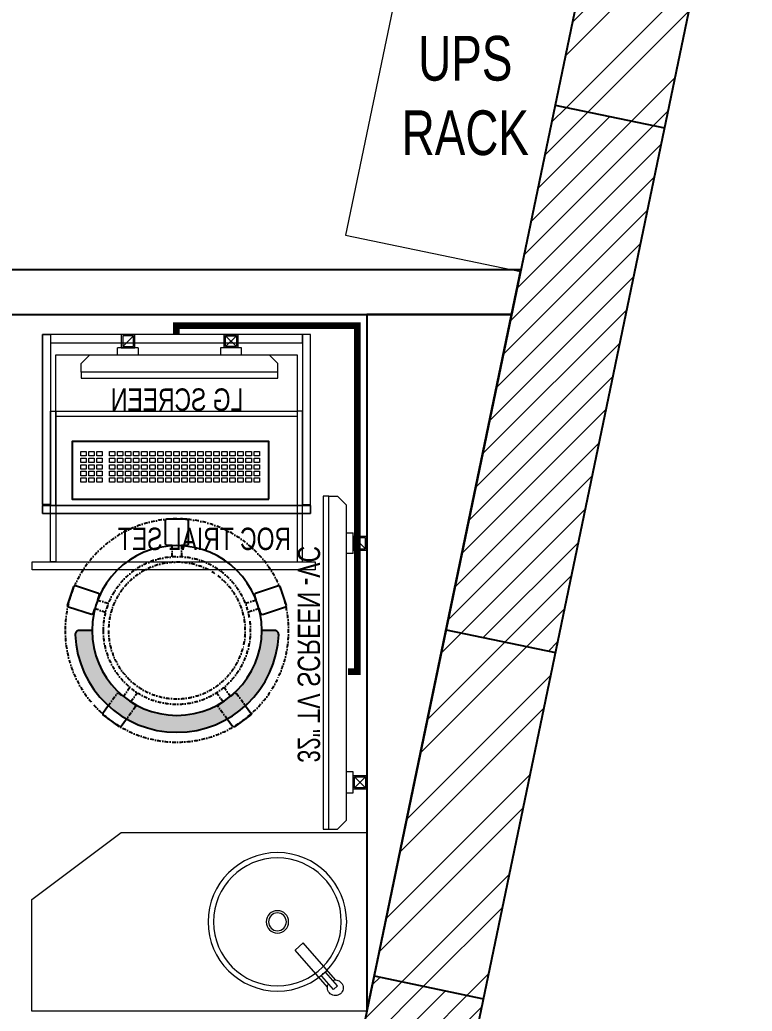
# Model space of a CAD drawing. Header units: feet. Extents: x 3164909 to 3172211, y -5464209 to -5452594.
# Drawn here: x 3170572 to 3172211, y -5456055 to -5453835 of the extents above; entities that cross this region are included whole.
import ezdxf

# ---------------------------------------------------------------- set-up
doc = ezdxf.new("R2010")
doc.units = ezdxf.units.FT
doc.header["$LTSCALE"] = 33
doc.header["$MEASUREMENT"] = 0
for name, pattern in [('ACAD_ISO03W100', [30, 12, -18]), ('DASHDOT2', [0.5, 0.25, -0.125, 0, -0.125]), ('HIDDEN', [9.524999999999995, 6.349999999999997, -3.174999999999998])]:
    doc.linetypes.add(name, pattern=pattern)
doc.layers.add('A-WALL', color=1, linetype='Continuous')
for name, color, linetype, lineweight in [('Floor-Unit', 1, 'Continuous', 13), ('HATCH', 9, 'Continuous', 9), ('LENS-DIM', 252, 'Continuous', 5), ('LENS-FURNITURE', 13, 'Continuous', 9), ('LENS-PARTITION', 21, 'Continuous', 25), ('LENS-TEXT', 31, 'Continuous', 5), ('LENS_PARTITION', 21, 'Continuous', 25), ('LK-EQPMT', 3, 'Continuous', 18), ('LK-FF&E WALL', 1, 'Continuous', 9), ('LK-FURNITURE', 13, 'Continuous', 9), ('LN-ELEVATION-1', 81, 'Continuous', 25), ('LN-ELEVATION-2', 103, 'Continuous', 20), ('LN-ELEVATION-3', 125, 'Continuous', 18), ('LN-HATCH', 251, 'Continuous', 0), ('TV', 92, 'Continuous', 18)]:
    doc.layers.add(name, color=color, linetype=linetype, lineweight=lineweight)
doc.styles.add('LK TXT', font='GILC____.TTF', dxfattribs={"height": 100})
doc.styles.get("Standard").update_dxf_attribs({"font": 'GILC____.TTF'})

# ---------------------------------------------------------------- blocks, each defined once
blk = doc.blocks.new('rtf')
at = {"color": 0, "linetype": 'ByBlock', "lineweight": -2}
for p, q in [((16412.5253540573, -172798.8148984113), (16452.40026456733, -172798.8148984113)), ((16412.5253540573, -172810.8148984113), (16412.5253540573, -172798.8148984113)), ((16425.26329468148, -172793.1007600746), (16535.26329468148, -172793.1007600746)), ((16535.26329468148, -172793.1007600746), (16535.26329468148, -172817.1007600746)), ((16412.5253540573, -172810.8148984113), (16452.40026456733, -172810.8148984113)), ((16425.26329468148, -172817.1007600746), (16535.26329468148, -172817.1007600746))]:
    blk.add_line(p, q, dxfattribs=at)
for centre, radius, start, end in [((16412.5253540573, -172805.1007600746), 17.5, 21.05058810897431, 340.9421780194656), ((16444.53660690578, -172804.8148984114), 9.891264419597851, 322.656233941354, 37.34376605891414)]:
    blk.add_arc(centre, radius, start, end, dxfattribs=at)
blk = doc.blocks.new('dsg')
at = {"color": 0, "linetype": 'ByBlock', "lineweight": -2}
for radius in [155, 143, 25, 20]:
    blk.add_circle((11491.5035008227, -171102.5847399924), radius, dxfattribs=at)
blk.add_blockref('rtf', (-5117.472106590168, 1702.9323767405), dxfattribs=at)
blk = doc.blocks.new('A$C94e56fbd')
at = {"layer": 'LN-HATCH'}
h = blk.add_hatch(dxfattribs=at)
h.set_pattern_fill('ANSI32', color=256, scale=333, angle=180)
h.set_pattern_definition([(225, (-5864106.861612385, 5280898.621243945), (88.29995930067012, -88.29995930067015), []), (225, (-5864165.72825182, 5280898.621243945), (88.29995930067012, -88.29995930067015), [])])
h.paths.add_polyline_path([(1932.910066001117, -3953.642718424089), (1695.147735203616, -3953.642718424089), (1667.365029729903, -4501.9170788927), (1917.402530389838, -4501.9170788927)])
h.paths.add_polyline_path([(1648.548515944742, 5280.990104308352), (54.0875782975927, 5358.979305244982), (21.1133840167895, 5110.293281789869), (1604.618725378066, 5032.839947353117)])
h.paths.add_polyline_path([(-168.060313292779, 5357.302010879852), (-2895.338933511638, 5718.921911475248), (-2895.338933511638, 5466.733851290308), (-200.9211268043145, 5109.471086789854)])
h.paths.add_polyline_path([(-3035.338933511637, 5326.733851290308), (-3245.338933511637, 5326.733851290308), (-4256.490992316044, 933.0323437331244), (-4046.490992316044, 933.0323437331244)])
h.paths.add_polyline_path([(-4056.490992316045, 653.0323437331244), (-4256.490992316044, 653.0323437331244), (-4256.490992316044, -1250.967656266875), (-4056.490992316045, -1250.967656266875)])
h.paths.add_polyline_path([(-4006.490992316044, -3681.967656266876), (-4256.490992316044, -3681.967656266876), (-4256.490992316044, -4900.967656266876), (-4006.490992316044, -4900.967656266876)])
h.paths.add_polyline_path([(2592.491940575652, 4320.080439293756), (2837.264249837958, 4269.222631447017), (2958.763987617567, 4853.985771064646), (2703.424647196196, 4853.985771064646)])
h.paths.add_polyline_path([(2187.985870290548, 1144.326474086381), (1943.213561031036, 1195.18428193219), (1832.280854410492, 661.2789501631632), (2129.050756872632, 661.2789501631632), (2145.237892537378, 938.5857692882419)])
h.paths.add_polyline_path([(2187.331038700417, 2370.09136638511), (2432.103347958997, 2319.23355853837), (2593.146772167646, 3094.315546994098), (2348.374462908134, 3145.173354841769)])
h.paths.add_polyline_path([(2021.845327696763, -1175.290358578786), (1772.270163201727, -1160.721993261017), (1752.187625519931, -1504.762147115543), (2002.613184196874, -1504.762147115543)])
h.paths.add_polyline_path([(1842.198316729627, 37.23879630770535), (2091.773481220938, 22.670430989936), (2112.706413086504, 381.2789501631633), (1862.280854410492, 381.2789501631633)])
h.paths.add_polyline_path([(1950.383739001118, -3335.854881013744), (1705.557269653305, -3328.930145031772), (1695.147735203616, -3673.64271842409), (1940.829659337178, -3673.64271842409)])
h.paths.add_polyline_path([(-4256.490992315113, -1866.467656266875), (-4046.490992316044, -1866.467656266875), (-4046.490992316044, -1530.967656266875), (-4256.490992316044, -1530.967656266875)])
h.paths.add_polyline_path([(-4046.490992315113, -3066.467656266876), (-4256.490992316044, -3066.467656266876), (-4256.490992316044, -3401.967656266876), (-4046.490992316044, -3401.967656266876)])
h = blk.add_hatch(dxfattribs=at)
h.set_pattern_fill('ANSI31', color=256, scale=333, angle=180)
h.set_pattern_definition([(225, (-5864106.861612385, 5280898.621243945), (29.43331976689004, -29.43331976689005), [])])
h.paths.add_polyline_path([(2837.264249837026, 4269.222631447017), (2592.491940575652, 4320.080439293756), (2348.374462908134, 3145.173354841769), (2593.146772168577, 3094.315546994098)])
h.paths.add_polyline_path([(2432.103347959928, 2319.23355853837), (2187.331038698554, 2370.091366386041), (1943.213561030105, 1195.184281933121), (2187.985870291479, 1144.32647408545)])
h.paths.add_polyline_path([(2091.77348122187, 22.670430989936), (1842.198316728696, 37.23879630770535), (1772.270163201727, -1160.721993261017), (2021.845327695832, -1175.290358578786)])
h.paths.add_polyline_path([(1984.311285001226, -2136.334592889063), (1741.778091071173, -2129.474720508792), (1705.557269652374, -3328.930145031772), (1950.383739001118, -3335.854881012812)])
h.paths.add_polyline_path([(-4046.490992316044, -1866.467656266875), (-4256.490992316044, -1866.467656266875), (-4256.490992316044, -3066.467656266876), (-4046.490992316044, -3066.467656266876)])
at = {"layer": 'A-WALL'}
for p, q in [((3033.411069790833, 5213.252901451662), (2145.237892537378, 938.5857692882419)), ((2703.424647196196, 4853.985771064646), (1832.280854410492, 661.2789501631632)), ((2592.491940576583, 4320.080439293756), (2837.264249837026, 4269.222631447017)), ((2348.374462908134, 3145.173354841769), (2593.146772168577, 3094.315546994098)), ((2187.331038698554, 2370.091366386041), (2432.103347959928, 2319.23355853837))]:
    blk.add_line(p, q, dxfattribs=at)
blk = doc.blocks.new('TRIAL SET ROC')
at = {"layer": 'LENS-DIM', "ltscale": 0.5}
for points in [[(-400.3652351796627, -364.3162249757442), (-430.3652351796626, -364.3162249757442)], [(169.6347648203373, -364.3162249757442), (139.6347648203373, -364.3162249757442)]]:
    blk.add_lwpolyline(points, dxfattribs=at)
at = {"layer": 'LENS-FURNITURE'}
blk.add_lwpolyline([(-430.3652351796626, 18), (169.6347648203373, 18), (169.6347648203373, -382.3162249757443), (-430.3652351796626, -382.3162249757443)], close=True, dxfattribs=at)
at = {"layer": 'LENS-FURNITURE', "color": 146}
for points in [[(-412.3652351796627, -153.6065521437457), (-400.3652351796627, -153.6065521437457), (-400.3652351796628, -490.6065521437458), (-412.3652351796627, -490.6065521437458)], [(139.6347648203373, -153.6065521437458), (-400.3652351796627, -153.6065521437457), (-400.3652351796627, -165.6065521437457), (139.6347648203373, -165.6065521437458)], [(151.6347648203373, -153.6065521437458), (139.6347648203373, -153.6065521437458), (139.6347648203372, -490.6065521437458), (151.6347648203373, -490.6065521437458)], [(192.1347648203373, -490.6065521437458), (-440.8652351796627, -490.6065521437458), (-440.8652351796627, -508.6065521437458), (192.1347648203373, -508.6065521437458)]]:
    blk.add_lwpolyline(points, close=True, dxfattribs=at)
at = {"layer": 'LN-ELEVATION-2'}
for points in [[(-430.3652351796626, 18), (-412.3652351796627, 18), (-412.3652351796627, -362.3162249757442), (-430.3652351796626, -362.3162249757442)], [(-412.3652351796627, 18), (151.6347648203373, 18), (151.6347648203373, 0), (-412.3652351796627, 0)], [(169.6347648203373, 18), (151.6347648203373, 18), (151.6347648203373, -362.3162249757442), (169.6347648203373, -362.3162249757442)], [(169.6347648203373, -364.3162249757442), (-430.3652351796626, -364.3162249757442), (-430.3652351796626, -382.3162249757443), (169.6347648203373, -382.3162249757443)], [(169.6347648203373, -382.3162249757443), (-430.3652351796626, -382.3162249757443), (-430.3652351796626, -364.3162249757442), (169.6347648203373, -364.3162249757442)]]:
    blk.add_lwpolyline(points, close=True, dxfattribs=at)
at = {"layer": 'LN-ELEVATION-2', "linetype": 'HIDDEN', "ltscale": 100}
blk.add_lwpolyline([(-400.3652351796627, -364.3162249757442), (139.6347648203373, -364.3162249757442), (139.6347648203373, -27.35909500904381), (-400.3652351796627, -27.35909500904381)], close=True, dxfattribs=at)
at = {"insert": (-386.8645105547048, -414.1468168679739), "char_height": 50, "attachment_point": 1}
blk.add_mtext_dynamic_manual_height_columns('ROC TRIAL SET', width=625.228464345434, gutter_width=500, heights=[0], dxfattribs=at)
blk = doc.blocks.new('*U22')
at = {"layer": 'LK-EQPMT', "ltscale": 12}
blk.add_lwpolyline([(5.986879315214991, 4.914598100478997), (-5.986879315214991, 4.914598100478997), (-5.986879315214991, -4.914598100478997), (5.986879315214991, -4.914598100478997)], close=True, dxfattribs=at)
blk = doc.blocks.new('*U23')
at = {"color": 0, "linetype": 'ByBlock', "lineweight": -2}
for p in [(0, 0), (17.96063794564497, 0), (35.92127589128995, 0), (53.88191383693492, 0), (71.8425517825799, 0), (89.80318972822487, 0), (107.7638276738698, 0), (125.7244656195148, 0), (143.6851035651598, 0), (161.6457415108048, 0), (179.6063794564497, 0), (197.5670174020947, 0), (215.5276553477397, 0), (233.4882932933847, 0), (251.4489312390296, 0), (269.4095691846746, 0), (287.3702071303196, 0), (305.3308450759646, 0), (323.2914830216096, 0), (-9e-16, -14.74379430143699), (17.96063794564497, -14.74379430143699), (35.92127589128995, -14.74379430143699), (53.88191383693492, -14.74379430143699), (71.8425517825799, -14.74379430143699), (89.80318972822487, -14.74379430143699), (107.7638276738698, -14.74379430143699), (125.7244656195148, -14.74379430143699), (143.6851035651598, -14.74379430143699), (161.6457415108048, -14.74379430143699), (179.6063794564497, -14.74379430143699), (197.5670174020947, -14.74379430143699), (215.5276553477397, -14.74379430143699), (233.4882932933847, -14.74379430143699), (251.4489312390296, -14.74379430143699), (269.4095691846746, -14.74379430143699), (287.3702071303196, -14.74379430143699), (305.3308450759646, -14.74379430143699), (323.2914830216096, -14.74379430143699), (-1.8e-15, -29.48758860287398), (-2.7e-15, -44.23138290431096), (17.96063794564497, -29.48758860287398), (17.96063794564497, -44.23138290431096), (35.92127589128995, -29.48758860287398), (35.92127589128995, -44.23138290431096), (53.88191383693492, -29.48758860287398), (53.88191383693492, -44.23138290431096), (71.8425517825799, -29.48758860287398), (71.8425517825799, -44.23138290431096), (89.80318972822487, -29.48758860287398), (89.80318972822487, -44.23138290431096), (107.7638276738698, -29.48758860287398), (107.7638276738698, -44.23138290431096), (125.7244656195148, -29.48758860287398), (125.7244656195148, -44.23138290431096), (143.6851035651598, -29.48758860287398), (143.6851035651598, -44.23138290431096), (161.6457415108048, -29.48758860287398), (161.6457415108048, -44.23138290431096), (179.6063794564497, -29.48758860287398), (179.6063794564497, -44.23138290431096), (197.5670174020947, -29.48758860287398), (197.5670174020947, -44.23138290431096), (215.5276553477397, -29.48758860287398), (215.5276553477397, -44.23138290431096), (233.4882932933847, -29.48758860287398), (233.4882932933847, -44.23138290431096), (251.4489312390296, -29.48758860287398), (251.4489312390296, -44.23138290431096), (269.4095691846746, -29.48758860287398), (269.4095691846746, -44.23138290431096), (287.3702071303196, -29.48758860287398), (287.3702071303196, -44.23138290431096), (305.3308450759646, -29.48758860287398), (305.3308450759646, -44.23138290431096), (323.2914830216096, -29.48758860287398), (323.2914830216096, -44.23138290431096), (-3.6e-15, -58.97517720574795), (17.96063794564497, -58.97517720574795), (35.92127589128994, -58.97517720574795), (53.88191383693492, -58.97517720574795), (71.8425517825799, -58.97517720574795), (89.80318972822487, -58.97517720574795), (107.7638276738698, -58.97517720574795), (125.7244656195148, -58.97517720574795), (143.6851035651598, -58.97517720574795), (161.6457415108048, -58.97517720574795), (179.6063794564497, -58.97517720574795), (197.5670174020947, -58.97517720574795), (215.5276553477397, -58.97517720574795), (233.4882932933847, -58.97517720574795), (251.4489312390296, -58.97517720574795), (269.4095691846746, -58.97517720574795), (287.3702071303196, -58.97517720574795), (305.3308450759646, -58.97517720574795), (323.2914830216096, -58.97517720574795)]:
    blk.add_blockref('*U22', p, dxfattribs=at)
blk = doc.blocks.new('*U20')
at = {"layer": 'LK-EQPMT', "ltscale": 12}
blk.add_lwpolyline([(5.986879315214991, 4.914598100478997), (-5.986879315214991, 4.914598100478997), (-5.986879315214991, -4.914598100478997), (5.986879315214991, -4.914598100478997)], close=True, dxfattribs=at)
blk = doc.blocks.new('*U21')
at = {"color": 0, "linetype": 'ByBlock', "lineweight": -2}
for p in [(0, 0), (17.96063794564497, 0), (35.92127589128995, 0), (-9e-16, -14.74379430143699), (17.96063794564497, -14.74379430143699), (35.92127589128995, -14.74379430143699), (-1.8e-15, -29.48758860287398), (-2.7e-15, -44.23138290431096), (17.96063794564497, -29.48758860287398), (17.96063794564497, -44.23138290431096), (35.92127589128995, -29.48758860287398), (35.92127589128995, -44.23138290431096), (-3.6e-15, -58.97517720574795), (17.96063794564497, -58.97517720574795), (35.92127589128994, -58.97517720574795)]:
    blk.add_blockref('*U20', p, dxfattribs=at)
blk = doc.blocks.new('*U14')
at = {"ltscale": 12}
blk.add_lwpolyline([(8.040144996717572, 2.91038e-11), (8.040144996717572, 129.0940371821052), (448.0401449967176, 129.0940371821052), (448.0401449967176, 2.91038e-11)], close=True, dxfattribs=at)
for name, p in [('*U23', (35.16895717114949, 101.6202952143818)), ('*U21', (386.6121428576974, 101.6202952143818))]:
    blk.add_blockref(name, p)
blk = doc.blocks.new('CLINIC SCREEN')
at = {"layer": 'TV'}
for p, q in [((-103.1090284836336, 42.85441964946222), (-127.4114311772946, 18.55201695591665)), ((-127.4114311772946, 42.85441964946222), (-103.1090284836336, 18.55201695591665)), ((102.7052824410566, 42.85441964946222), (127.007685134602, 18.55201695591665))]:
    blk.add_line(p, q, dxfattribs=at)
at = {"layer": 'TV', "ltscale": 12}
for p, q in [((-220.0000000000082, -19.41163062257681), (-200.5883693773149, 0)), ((200.5883693773149, 0), (-200.5883693773149, 0)), ((-138.5315413423604, 0), (-138.5315413423604, 15.514207008644)), ((-138.5315413423604, 15.514207008644), (-91.98892031613741, 15.514207008644)), ((-91.98892031613741, 15.514207008644), (-91.98892031613741, 0)), ((91.98892031610741, 15.514207008644), (91.98892031610741, 0)), ((91.98892031610741, 15.514207008644), (138.5315413423595, 15.514207008644)), ((138.5315413423595, 0), (138.5315413423595, 15.514207008644)), ((219.9999999999918, -19.41163062257681), (200.5883693773149, 0)), ((-220.0000000000082, -38.82326124538668), (-220.0000000000082, -19.41163062257681)), ((219.9999999999918, -38.82326124538668), (219.9999999999918, -19.41163062257681))]:
    blk.add_line(p, q, dxfattribs=at)
at = {"layer": 'TV'}
for points in [[(-130.4492315140169, 15.51421661919448), (-100.0712281470269, 15.51421661919448), (-100.0712281470269, 45.89221998606814), (-130.4492315140169, 45.89221998606814)], [(130.0454854713243, 15.51421661919448), (99.66748210433435, 15.51421661919448), (99.66748210433435, 45.89221998606814), (130.0454854713243, 45.89221998606814)], [(-127.4114311772946, 18.55201695591665), (-103.1090284836336, 18.55201695591665), (-103.1090284836336, 42.85441964946222), (-127.4114311772946, 42.85441964946222)], [(127.007685134602, 18.55201695591665), (102.7052824410566, 18.55201695591665), (102.7052824410566, 42.85441964946222), (127.007685134602, 42.85441964946222)]]:
    blk.add_lwpolyline(points, close=True, dxfattribs=at)
at = {"layer": 'TV', "ltscale": 12}
blk.add_lwpolyline([(-220.0000000000082, -51.71278328332107), (-220.0000000000082, -38.82326124538668), (219.9999999999918, -38.82326124538668), (219.9999999999918, -51.71278328332107)], close=True, dxfattribs=at)
at = {"layer": 'Floor-Unit', "color": 0, "ltscale": 2, "insert": (5.199680584678389, -100.4085774972336), "char_height": 50, "attachment_point": 5}
blk.add_mtext_dynamic_manual_height_columns('LG SCREEN', width=466.4796511627907, gutter_width=12.5, heights=[0], dxfattribs=at)
blk = doc.blocks.new('32INCH VC FOR CLINIC')
at = {"layer": 'LK-EQPMT'}
for p, q in [((116.8909715171903, 152.5672029328125), (92.58856882341206, 128.264800239267)), ((92.58856882341206, 152.5672029328125), (116.8909715171903, 128.264800239267)), ((627.7052824404091, 152.5672029328125), (652.0076851341872, 128.264800239267))]:
    blk.add_line(p, q, dxfattribs=at)
at = {"layer": 'LK-EQPMT', "ltscale": 12}
for p, q in [((81.46845865808427, 109.7127832833503), (81.46845865808427, 125.2269902919943)), ((81.46845865808427, 125.2269902919943), (128.0110796838999, 125.2269902919943)), ((128.0110796838999, 125.2269902919943), (128.0110796838999, 109.7127832833503)), ((616.9889203161001, 125.2269902919943), (616.9889203161001, 109.7127832833503)), ((616.9889203161001, 125.2269902919943), (663.5315413419156, 125.2269902919943)), ((663.5315413419156, 109.7127832833503), (663.5315413419156, 125.2269902919943)), ((0, 90.30115266077335), (19.41163062304258, 109.7127832833503)), ((0, 70.88952203796362), (0, 90.30115266077335)), ((725.5883693769574, 109.7127832833503), (19.41163062304258, 109.7127832833503)), ((745, 90.30115266077335), (725.5883693769574, 109.7127832833503)), ((745, 70.88952203796362), (745, 90.30115266077335))]:
    blk.add_line(p, q, dxfattribs=at)
at = {"layer": 'LK-EQPMT'}
for points in [[(89.55076848529278, 125.2269999025447), (119.9287718534469, 125.2269999025447), (119.9287718534469, 155.6050032694184), (89.55076848529278, 155.6050032694184)], [(655.0454854704439, 125.2269999025447), (624.6674821041522, 125.2269999025447), (624.6674821041522, 155.6050032694184), (655.0454854704439, 155.6050032694184)], [(92.58856882341206, 128.264800239267), (116.8909715171903, 128.264800239267), (116.8909715171903, 152.5672029328125), (92.58856882341206, 152.5672029328125)], [(652.0076851341872, 128.264800239267), (627.7052824404091, 128.264800239267), (627.7052824404091, 152.5672029328125), (652.0076851341872, 152.5672029328125)]]:
    blk.add_lwpolyline(points, close=True, dxfattribs=at)
at = {"layer": 'LK-EQPMT', "ltscale": 12}
blk.add_lwpolyline([(0, 58.0000000000291), (0, 70.88952203796362), (745, 70.88952203796362), (745, 58.0000000000291)], close=True, dxfattribs=at)
at = {"layer": 'LENS-TEXT', "color": 0, "ltscale": 2, "insert": (391.1996805854142, 25.6359011628374), "char_height": 50, "attachment_point": 5}
blk.add_mtext_dynamic_manual_height_columns('32" TV SCREEN -VC', width=466.4796511627907, gutter_width=12.5, heights=[0], dxfattribs=at)
blk = doc.blocks.new('DR STOOL')
at = {"layer": 'HATCH'}
h = blk.add_hatch(dxfattribs=at)
h.set_pattern_fill('ANSI36', color=250, angle=-90.00000000000001)
h.set_pattern_definition([(315, (-227.8099174643867, 917.3997257252777), (6.173926083235043, -1.683798022700468), [7.9375, -1.587499999999999, 0, -1.587499999999999])])
edge = h.paths.add_edge_path()
edge.add_line((-190.0000000041909, 4.511094e-10), (-218.6899174675346, 4.511094e-10))
edge.add_arc((-218.6899174670689, 9.120000000388245), 9.119999999940092, 177.6119845363388, 269.9999999996136, ccw=False)
edge.add_arc((-1.8626451e-09, 3.565219e-10), 228.000000002257, 2.3880154632688004, 177.6119845367313, ccw=False)
edge.add_arc((218.6899174633436, 9.120000000497384), 9.120000000051716, -90.00000000034493, 2.3880154629299, ccw=False)
edge.add_line((218.6899174633436, 4.511094e-10), (190, 4.511094e-10))
edge.add_arc((-1.8626451e-09, 4.511094e-10), 190.000000001979, -1.27e-14, 180)
at = {"layer": 'LN-ELEVATION-1', "color": 1, "ltscale": 100}
for p, q in [((-128.6221585394814, 215.4841044476634), (-165.2704676063731, 189.0243927398114)), ((-124.7228340068832, 214.8545704018979), (-128.6221585394814, 215.4841044476634)), ((-112.6981821293011, 198.1996966340157), (-124.7228340068832, 214.8545704018979)), ((124.7553772013634, 214.9803744515593), (112.5488144652918, 198.2845540212292)), ((128.7014972954057, 215.5933048763618), (124.7553772013634, 214.9803744515593)), ((128.7014972954057, 215.5933048763618), (124.7553772013634, 214.9803744515593)), ((165.1911288509145, 188.915192311113), (128.7014972954057, 215.5933048763618)), ((165.1911288509145, 188.915192311113), (128.7014972954057, 215.5933048763618)), ((-165.2704676063731, 189.0243927398114), (-165.9069543029182, 185.0820035930228)), ((-165.9069543029182, 185.0820035930228), (-153.8003208162263, 168.3135803133482)), ((153.6734594982117, 168.4294150282658), (165.7973639420234, 185.0121775862135)), ((165.7973639420234, 185.0121775862135), (165.1911288509145, 188.915192311113)), ((165.7973639420234, 185.0121775862135), (165.1911288509145, 188.915192311113)), ((-191.2928382232785, -35.45407700946089), (-242.9550312487409, -52.24013893969095)), ((-187.9259491492994, -37.1695928365807), (-191.2928382232785, -35.45407700946089)), ((-184.1424400564283, -48.81403796559607), (-187.9259491492994, -37.1695928365807)), ((188.0651108901948, -36.96233201187715), (184.0504167033359, -49.19388854173303)), ((191.3981811110861, -35.27656588272658), (188.0651108901948, -36.96233201187715)), ((243.0100176925771, -52.21682526778022), (191.3981811110861, -35.27656588272658)), ((-242.9550312487409, -52.24013893969095), (-244.7482102331705, -55.75945052818861)), ((-244.7482102331705, -55.75945052818861), (-230.7800458371639, -98.74904560100549)), ((230.715890809428, -98.7280946081737), (244.8123673382215, -55.78040257930116)), ((244.8123673382215, -55.78040257930116), (243.0100176925771, -52.21682526778022)), ((-227.2218665438704, -100.5620286722478), (-175.5596735184081, -83.7759667420105)), ((-173.8639617776498, -80.4479453730819), (-177.8421125086024, -68.2044548037811)), ((-175.5596735184081, -83.7759667420105), (-173.8639617776498, -80.4479453730819)), ((177.6922140880488, -68.56540505095472), (173.8739495249465, -80.1985000452405)), ((173.8739495249465, -80.1985000452405), (175.5794035866856, -83.5704969359358)), ((175.5794035866856, -83.5704969359358), (227.1912401677109, -100.5107563209894)), ((-230.7800458371639, -98.74904560100549), (-227.2218665438704, -100.5620286722478)), ((227.1912401677109, -100.5107563209894), (230.715890809428, -98.7280946081737)), ((-22.72193054761737, -190.2142363802995), (-25.39390889601782, -192.886214728569)), ((-25.39390889601782, -192.886214728569), (-25.39390889601782, -247.2070584567482)), ((-10.47823652112856, -190.2142363802995), (-22.72193054761737, -190.2142363802995)), ((22.78362171910703, -190.2142363802995), (9.910054048988968, -190.2142363802995)), ((25.42475448176265, -192.8553691428751), (22.78362171910703, -190.2142363802995)), ((25.42475448176265, -247.1762128710543), (25.42475448176265, -192.8553691428751)), ((-25.39390889601782, -247.2070584567482), (-22.60096735274419, -250)), ((-22.60096735274419, -250), (22.60096735274419, -250)), ((22.60096735274419, -250), (25.42475448176265, -247.1762128710543))]:
    blk.add_line(p, q, dxfattribs=at)
at = {"layer": 'LN-ELEVATION-1', "linetype": 'DASHDOT2'}
for p, q in [((-92.92521573789418, 170.8129362839827), (-112.6981821293011, 198.1996966340157)), ((112.5488144652918, 198.2845540212292), (92.69529851106927, 171.1294289919315)), ((-153.8003208162263, 168.3135803133482), (-134.1093360339291, 141.0403694751003)), ((-103.4542870586738, 159.9154408004979), (-93.52748446213081, 167.0824927485227)), ((-88.15393704269081, 139.4771787207864), (-103.4542870586738, 159.9154408004979)), ((-93.52748446213081, 167.0824927485227), (-92.92521573789418, 170.8129362839827)), ((103.6608748426661, 159.8406005539291), (88.19885099539533, 139.4487815762331)), ((92.69529851106927, 171.1294289919315), (93.26858203159645, 167.4385604566923)), ((93.26858203159645, 167.4385604566923), (103.6608748426661, 159.8406005539291)), ((133.7372852512635, 141.1612321265929), (153.6734594982117, 168.4294150282658)), ((-134.1093360339291, 141.0403694751003), (-130.4219571123831, 140.4450534014686)), ((-130.4219571123831, 140.4450534014686), (-119.9844727469608, 147.9808124662595)), ((-119.9844727469608, 147.9808124662595), (-105.3687285655178, 126.9741353208374)), ((105.4096150295809, 126.94019481352), (120.1194891873747, 147.8074627162714)), ((120.1194891873747, 147.8074627162714), (130.0033113472163, 140.5812532722048)), ((130.0033113472163, 140.5812532722048), (133.7372852512635, 141.1612321265929)), ((-159.954806596972, -40.49024384317454), (-184.1424400564283, -48.81403796559607)), ((184.0504167033359, -49.19388854173303), (159.8786162491887, -40.79004861696012)), ((-177.8421125086024, -68.2044548037811), (-153.4148110738024, -60.73628028803068)), ((153.3006618716754, -61.02382378749462), (177.6922140880488, -68.56540505095472)), ((-10.92024635523557, -164.6382343793375), (-10.47823652112856, -190.2142363802995)), ((9.910054048988968, -190.2142363802995), (10.35584833659231, -164.674698740353))]:
    blk.add_line(p, q, dxfattribs=at)
at = {"layer": 'LN-ELEVATION-1', "color": 1, "ltscale": 100}
blk.add_lwpolyline([(-190.0000000023283, 0), (-218.6899174656719, 0, -0.4264743413925903), (-227.8019973598421, 9.5, -0.959166304662544), (227.8019973593764, 9.5, -0.4264743413925903), (218.6899174647406, 0), (190.0000000013969, 0)], format="xyb", dxfattribs=at)
at = {"layer": 'LN-ELEVATION-1', "linetype": 'DASHDOT2'}
for radius in [250, 165, 153]:
    blk.add_circle((0, 0), radius, dxfattribs=at)
at = {"layer": 'LN-ELEVATION-1', "color": 1, "ltscale": 100}
blk.add_circle((0, 0), 190, dxfattribs=at)

msp = doc.modelspace()

# ---------------------------------------------------------------- linework, layer by layer
at = {"color": 13, "linetype": 'ACAD_ISO03W100', "ltscale": 0.01, "const_width": 15}
msp.add_lwpolyline([(3170922.388918751, -5454540.155622606), (3170922.388918751, -5454519.796527583), (3171327.444978148, -5454519.79652759), (3171327.444978148, -5455294.796527587), (3171306.552758171, -5455294.796527587)], dxfattribs=at)
at = {"layer": 'LENS-PARTITION'}
for points in [[(3171693.405370807, -5454394.796527591), (3169452.444978148, -5454394.796527591), (3169452.444978148, -5454494.79652759), (3171672.62777223, -5454494.79652759)], [(3171672.62777223, -5454494.79652759), (3171348.497234419, -5454494.79652759), (3171348.497234419, -5456054.796527589), (3171371.352592853, -5455944.796527592), (3171452.444978148, -5455554.508954215)]]:
    msp.add_lwpolyline(points, close=True, dxfattribs=at)
at = {"layer": 'LK-FF&E WALL'}
msp.add_lwpolyline([(3171453.568106124, -5453582.837054227), (3171300.994682578, -5454317.15398201), (3171692.630377395, -5454398.526474567), (3171845.203800941, -5453664.209546785)], close=True, dxfattribs=at)
at = {"layer": 'LK-FURNITURE'}
msp.add_lwpolyline([(3171348.497234419, -5455654.796527589), (3171348.497234419, -5456054.796527589), (3170598.497234418, -5456054.796527589), (3170598.497234418, -5455804.79652759), (3170798.497234418, -5455654.796527589)], close=True, dxfattribs=at)

# ---------------------------------------------------------------- block references
at = {"xscale": -1}
for name, p in [('TRIAL SET ROC', (3170792.023683571, -5454558.155622605)), ('*U14', (3171137.243247743, -5454908.428692225))]:
    msp.add_blockref(name, p, dxfattribs=at)
at = {"xscale": -1, "rotation": 270}
msp.add_blockref('32INCH VC FOR CLINIC', (3171192.892231149, -5455647.059414205), dxfattribs=at)
at = {"layer": 'LENS-DIM', "color": 2}
msp.add_blockref('A$C94e56fbd', (3169177.538545424, -5458346.08980938), dxfattribs=at)
at = {"layer": 'LENS-FURNITURE', "xscale": -1, "rotation": 180}
msp.add_blockref('DR STOOL', (3170923.533326865, -5455202.469228226), dxfattribs=at)
at = {"layer": 'LENS_PARTITION', "xscale": -1}
msp.add_blockref('CLINIC SCREEN', (3170929.191650951, -5454585.514717612), dxfattribs=at)
at = {"layer": 'LN-ELEVATION-3', "xscale": -1, "rotation": 311.1558274151865}
msp.add_blockref('dsg', (3307538.148209886, -5351902.825578474), dxfattribs=at)

# ---------------------------------------------------------------- texts
at = {"layer": 'LENS-TEXT', "color": 0, "linetype": 'Continuous', "ltscale": 3, "insert": (3171568.97834981, -5454005.459245405), "char_height": 100, "attachment_point": 5, "style": 'LK TXT'}
msp.add_mtext_dynamic_manual_height_columns('UPS RACK', width=374.429431855852, gutter_width=0.9999999999999992, heights=[0], dxfattribs=at)

doc.saveas('drawing.dxf')
